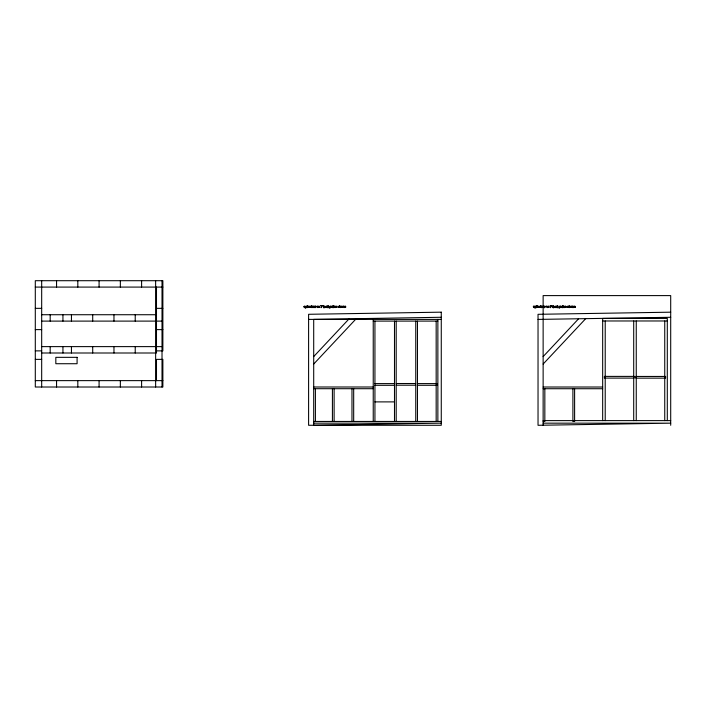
<?xml version="1.0" encoding="UTF-8"?>
<svg xmlns="http://www.w3.org/2000/svg" width="706" height="706" viewBox="0 0 706 706"><rect width="100%" height="100%" fill="white"/><g stroke="black" fill="none" stroke-linecap="round" stroke-linejoin="round"><path stroke-width="1.06" d="M543.17 306.801L543.585 306.289M323.436 306.933L324.151 306.607L323.886 307.445M552.869 306.951L553.583 306.616L553.336 307.463M559.24 307.834L559.505 306.104L559.17 308.266M538.281 307.066L538.281 306.863A2.127 2.127 0 0 1 537.857 306.96L537.822 306.969M548.677 307.066L548.677 306.863A2.127 2.127 0 0 1 548.253 306.96L548.2 306.978M565.841 307.066L565.841 306.863A2.127 2.127 0 0 1 565.418 306.96L565.356 306.978M571.613 307.066L571.613 306.863A2.127 2.127 0 0 1 571.189 306.96L571.128 306.978M574.913 307.066L574.913 306.863A2.127 2.127 0 0 1 574.49 306.96L574.455 306.969M329.808 307.842L330.081 306.086L329.72 308.248M308.849 307.066L308.857 306.854A2.127 2.127 0 0 1 308.434 306.942L308.372 306.96M319.244 307.066L319.253 306.854A2.127 2.127 0 0 1 318.83 306.942L318.83 306.951M336.409 307.066L336.409 306.854A2.127 2.127 0 0 1 335.985 306.942L335.95 306.96M342.181 307.066L342.189 306.854A2.127 2.127 0 0 1 341.757 306.942L341.686 306.96M345.481 307.066L345.49 306.854A2.127 2.127 0 0 1 345.058 306.942L344.987 306.96M325.157 306.563L324.875 307.622L325.104 306.298M554.581 306.58L554.298 307.639L554.537 306.316M340.513 306.519L340.213 307.622L340.521 306.201M569.945 306.528L569.636 307.639L569.954 306.21M328.564 306.378L328.113 306.881M557.969 306.439L557.21 307.181M312.811 307.286C310.163 309.228 313.323 303.183 312.502 307.445M331.449 307.286C328.811 309.228 331.97 303.183 331.14 307.445M542.234 307.304C539.569 309.246 542.773 303.192 541.926 307.463M560.882 307.304C558.137 309.157 561.491 303.227 560.573 307.463M543.143 306.316L543.638 306.069M326.004 306.325C327.487 304.93 326.975 309.519 326.693 306.598M555.437 306.333C556.902 304.939 556.416 309.519 556.125 306.633M305.813 306.272L305.566 308.213L305.822 307.463M535.227 306.298L534.989 308.231L535.254 307.481M313.702 356.583L349.117 318.803M313.702 364.049L356.221 318.688M543.135 356.601L578.549 318.821M543.135 364.058L585.653 318.706M323.666 305.777C325.537 311.452 320.895 303.933 324.239 306.042M553.089 305.786C554.89 311.337 550.398 304.11 553.672 306.06M308.857 307.454L307.79 307.269M319.218 307.481L318.185 307.269M336.418 307.454L335.341 307.269M342.154 307.481L341.113 307.269M345.49 307.454L344.422 307.269M538.29 307.463L537.213 307.26M548.686 307.463L547.609 307.26M565.859 307.445L564.774 307.26M571.622 307.463L570.545 307.26M574.922 307.463L573.846 307.26M327.778 306.836C329.172 305.583 326.172 305.23 328.643 306.077M310.516 307.534L309.431 307.225L310.34 307.048M338.871 307.551L337.812 307.225L338.721 307.048M539.94 307.542L538.863 307.242L539.799 307.092M568.295 307.569L567.245 307.242L568.162 307.075M308.054 306.166L308.796 306.086M318.45 306.166L319.191 306.086M335.615 306.166L336.356 306.086M341.386 306.166L342.128 306.086M344.687 306.166L345.428 306.086M537.487 306.175L538.228 306.095M547.882 306.175L548.624 306.095M565.038 306.175L565.78 306.095M570.819 306.175L571.551 306.095M574.119 306.175L574.852 306.095M326.419 306.28L326.048 307.622L325.784 306.563M317.285 306.28C316.191 308.01 315.935 306.466 317.347 306.051M343.522 306.28C342.428 308.054 342.172 306.457 343.575 306.051M546.718 306.289C545.694 307.94 545.297 306.501 546.771 306.069M310.384 306.519L309.669 306.139L309.757 306.872A3.601 3.601 0 0 0 310.084 306.969M338.765 306.519L338.033 306.148L338.139 306.872A3.601 3.601 0 0 0 338.465 306.969M539.816 306.536L539.119 306.139L539.181 306.889A3.601 3.601 0 0 0 539.516 306.986M568.198 306.536L567.483 306.148L567.562 306.889A3.601 3.601 0 0 0 567.898 306.986M314.205 306.051L313.482 306.086L313.482 307.622L314.152 306.28M334.503 306.051L333.779 306.086L333.779 307.622L334.45 306.28M573.007 306.069L572.284 306.104L572.284 307.639L572.954 306.289M308.337 306.748L308.39 306.739A2.709 2.709 0 0 0 308.857 306.651M318.733 306.748L318.785 306.739A2.709 2.709 0 0 0 319.253 306.651M335.888 306.748L335.95 306.739A2.709 2.709 0 0 0 336.418 306.651M341.669 306.748L341.722 306.739A2.709 2.709 0 0 0 342.189 306.651M344.969 306.748L345.022 306.739A2.709 2.709 0 0 0 345.49 306.651M537.76 306.757L537.822 306.748A2.709 2.709 0 0 0 538.29 306.669M548.156 306.757L548.218 306.748A2.709 2.709 0 0 0 548.686 306.669M565.321 306.757L565.374 306.748A2.709 2.709 0 0 0 565.841 306.669M571.092 306.757L571.145 306.748A2.709 2.709 0 0 0 571.613 306.669M574.393 306.757L574.455 306.748A2.709 2.709 0 0 0 574.913 306.669M535.678 307.675L536.331 306.801L535.625 306.069M555.851 306.289L555.472 307.639L555.207 306.554M306.175 306.051L306.898 306.766L306.272 307.657M563.935 306.069L563.212 306.104L563.212 307.639L563.882 306.289M332.685 306.051L332.049 306.633L332.42 307.595L333.373 307.622L333.373 305.504L333.108 306.263M562.117 306.069L561.482 306.651L561.844 307.604L562.797 307.639L562.797 305.513L562.541 306.28M441.268 317.268L313.702 319.394L313.702 425.277L441.268 423.15L313.702 423.15M670.7 317.285L538.034 319.412M670.7 312.184L538.034 314.311L538.034 425.294L670.7 423.168L543.135 423.168M35.3 287.086L162.865 287.086M551.157 305.795L550.115 305.539L551.492 305.742A3.318 3.318 0 0 0 550.804 307.057A2.753 2.753 0 0 0 550.689 307.639L550.415 307.639A2.992 2.992 0 0 1 551.183 305.813M543.143 306.104L543.17 307.639M327.602 307.375L328.643 307.622L327.24 307.622M557.025 307.392L558.067 307.639L556.663 307.639M35.3 308.345L41.68 308.345M156.485 308.345L162.865 308.345M41.68 314.726L156.485 314.726M308.601 319.394L441.268 319.394M602.668 320.974L667.302 320.974M41.68 321.106L162.018 321.106M373.236 321.098L437.87 321.098M35.3 329.614L41.68 329.614M156.485 329.614L162.865 329.614M41.68 346.62L162.018 346.62M35.3 350.873L41.68 350.873M156.485 350.873L162.865 350.873L162.865 280.706L35.3 280.706L35.3 387.012L162.865 387.012L162.865 359.372L156.485 359.372L156.485 380.631M41.68 353L156.485 353L156.485 287.086M35.3 359.372L41.68 359.372M35.3 380.631L162.865 380.631M374.939 383.605L394.495 383.605M396.198 383.517L415.755 383.517M417.458 383.596L437.023 383.596L437.023 385.291L417.458 385.291M396.198 385.211L415.755 385.211M374.939 385.308L394.495 385.308M313.702 387.003L373.236 387.003M543.135 387.02L602.668 387.02M313.702 388.706L373.236 388.706M543.135 388.724L602.668 388.724M374.939 401.89L394.495 401.89M543.135 420.617L670.7 420.617M313.702 421.447L441.268 421.447M543.135 421.464L544.838 421.464L544.838 388.724M539.419 306.686L539.861 306.819M309.996 306.669L310.437 306.801M567.783 306.678L568.242 306.819M338.377 306.669L338.818 306.801M534.407 306.201C531.715 305.486 534.751 309.352 534.627 306.483C532.5 305.424 534.583 308.893 534.221 306.369M560.864 306.43L560.105 306.695L560.908 306.501M542.217 306.43L541.467 306.669L542.261 306.501M568.877 307.401L569.124 305.566L569.124 307.207M540.496 307.401L540.743 305.566L540.743 307.207M339.445 307.384L339.701 305.548L339.701 307.189M311.064 307.384L311.32 305.548L311.32 307.189M558.067 306.095C555.781 305.151 558.367 305.619 557.21 306.854A1.412 1.412 0 0 0 556.672 307.445M573.272 306.625L573.537 307.639L573.528 306.607M564.2 306.625L564.456 307.639L564.456 306.607M547.035 306.625L547.3 307.639L547.3 306.607M543.902 306.625L544.167 307.639L544.158 306.607M343.84 306.616L344.104 307.622L344.104 306.598M334.768 306.616L335.032 307.622L335.032 306.598M317.603 306.616L317.868 307.622L317.868 306.598M314.47 306.616L314.735 307.622L314.735 306.598M575.178 307.234L575.178 306.589L575.178 307.084M571.878 307.234L571.878 306.589L571.878 307.084M566.106 307.234L566.106 306.607M548.95 307.234L548.941 306.589L548.941 307.084M538.554 307.234L538.546 306.589M345.755 307.216L345.746 306.572M342.454 307.216L342.445 306.572M336.683 307.216L336.674 306.572M319.518 307.216L319.518 306.572M309.122 307.216L309.122 306.572M670.7 425.294L670.7 295.602L543.135 295.602L543.135 425.294M667.302 420.617L667.302 318.424L602.668 318.424L602.668 420.617M664.743 320.974L664.743 420.617M636.256 320.974L636.256 420.617M633.706 320.974L633.706 420.617M605.218 320.974L605.218 420.617M574.605 388.724L574.605 421.464L572.901 421.464L572.901 388.724M437.87 319.394L437.87 421.447M436.167 321.098L436.167 421.447M417.458 321.098L417.458 421.447M415.755 321.098L415.755 421.447M396.198 321.098L396.198 421.447M394.495 321.098L394.495 421.447M374.939 321.098L374.939 421.447M373.236 319.394L373.236 421.447M353.68 388.706L353.68 421.447M351.976 388.706L351.976 421.447M334.115 388.706L334.115 421.447M332.42 388.706L332.42 421.447M322.068 305.733L320.692 305.53L321.733 305.777A2.992 2.992 0 0 0 321.001 307.622L321.256 307.622A2.753 2.753 0 0 1 321.354 307.039A3.318 3.318 0 0 1 322.06 305.724M315.405 388.706L315.405 421.447M162.018 280.706L162.018 387.012M155.638 280.706L155.638 387.012M141.606 280.706L141.606 287.086M141.606 380.631L141.606 387.012M135.225 314.726L135.225 321.106M135.225 346.62L135.225 353M120.347 280.706L120.347 287.086M120.347 380.631L120.347 387.012M113.966 314.726L113.966 321.106M113.966 346.62L113.966 353M99.078 280.706L99.078 287.086M99.078 380.631L99.078 387.012M92.707 314.726L92.707 321.106M92.707 346.62L92.707 353M77.819 280.706L77.819 287.086M77.819 380.631L77.819 387.012M71.447 314.726L71.447 321.106M71.447 346.62L71.447 353M62.94 314.726L62.94 321.106M62.94 346.62L62.94 353M56.559 280.706L56.559 287.086M56.559 380.631L56.559 387.012M50.179 314.726L50.179 321.106M50.179 346.62L50.179 353M41.68 280.706L41.68 387.012M327.24 307.428A1.412 1.412 0 0 1 327.813 306.898M305.257 306.836C304.489 309.687 303.024 304.515 305.257 306.836M306.633 306.845C305.901 308.981 305.557 305.001 306.633 306.881M332.305 306.819C333.285 308.734 333.135 304.868 332.305 306.748M536.066 306.854C535.351 308.981 535.024 304.983 536.066 306.898M561.729 306.836C562.744 308.743 562.514 304.851 561.729 306.801M304.083 306.819C305.266 308.681 304.868 304.86 304.092 306.748M312.034 306.686L312.89 306.704L312.043 306.633M330.673 306.686L331.538 306.704L330.682 306.633M441.268 312.167L308.601 314.294L308.601 425.277L441.268 425.277L441.268 312.167M307.472 305.504L307.207 307.622L307.472 305.504M536.895 305.513L536.639 307.639L536.895 305.513M315.397 306.086L315.132 307.622L315.397 306.086M544.829 306.104L544.564 307.639L544.829 306.104M77.086 357.342L55.827 357.342L55.827 363.722L77.086 363.722L77.086 357.342M634.129 376.395L604.362 376.395L604.362 378.098L634.129 378.098L634.129 376.395M665.599 376.448L635.832 376.448L635.832 378.142L665.599 378.142L665.599 376.448"/></g></svg>
